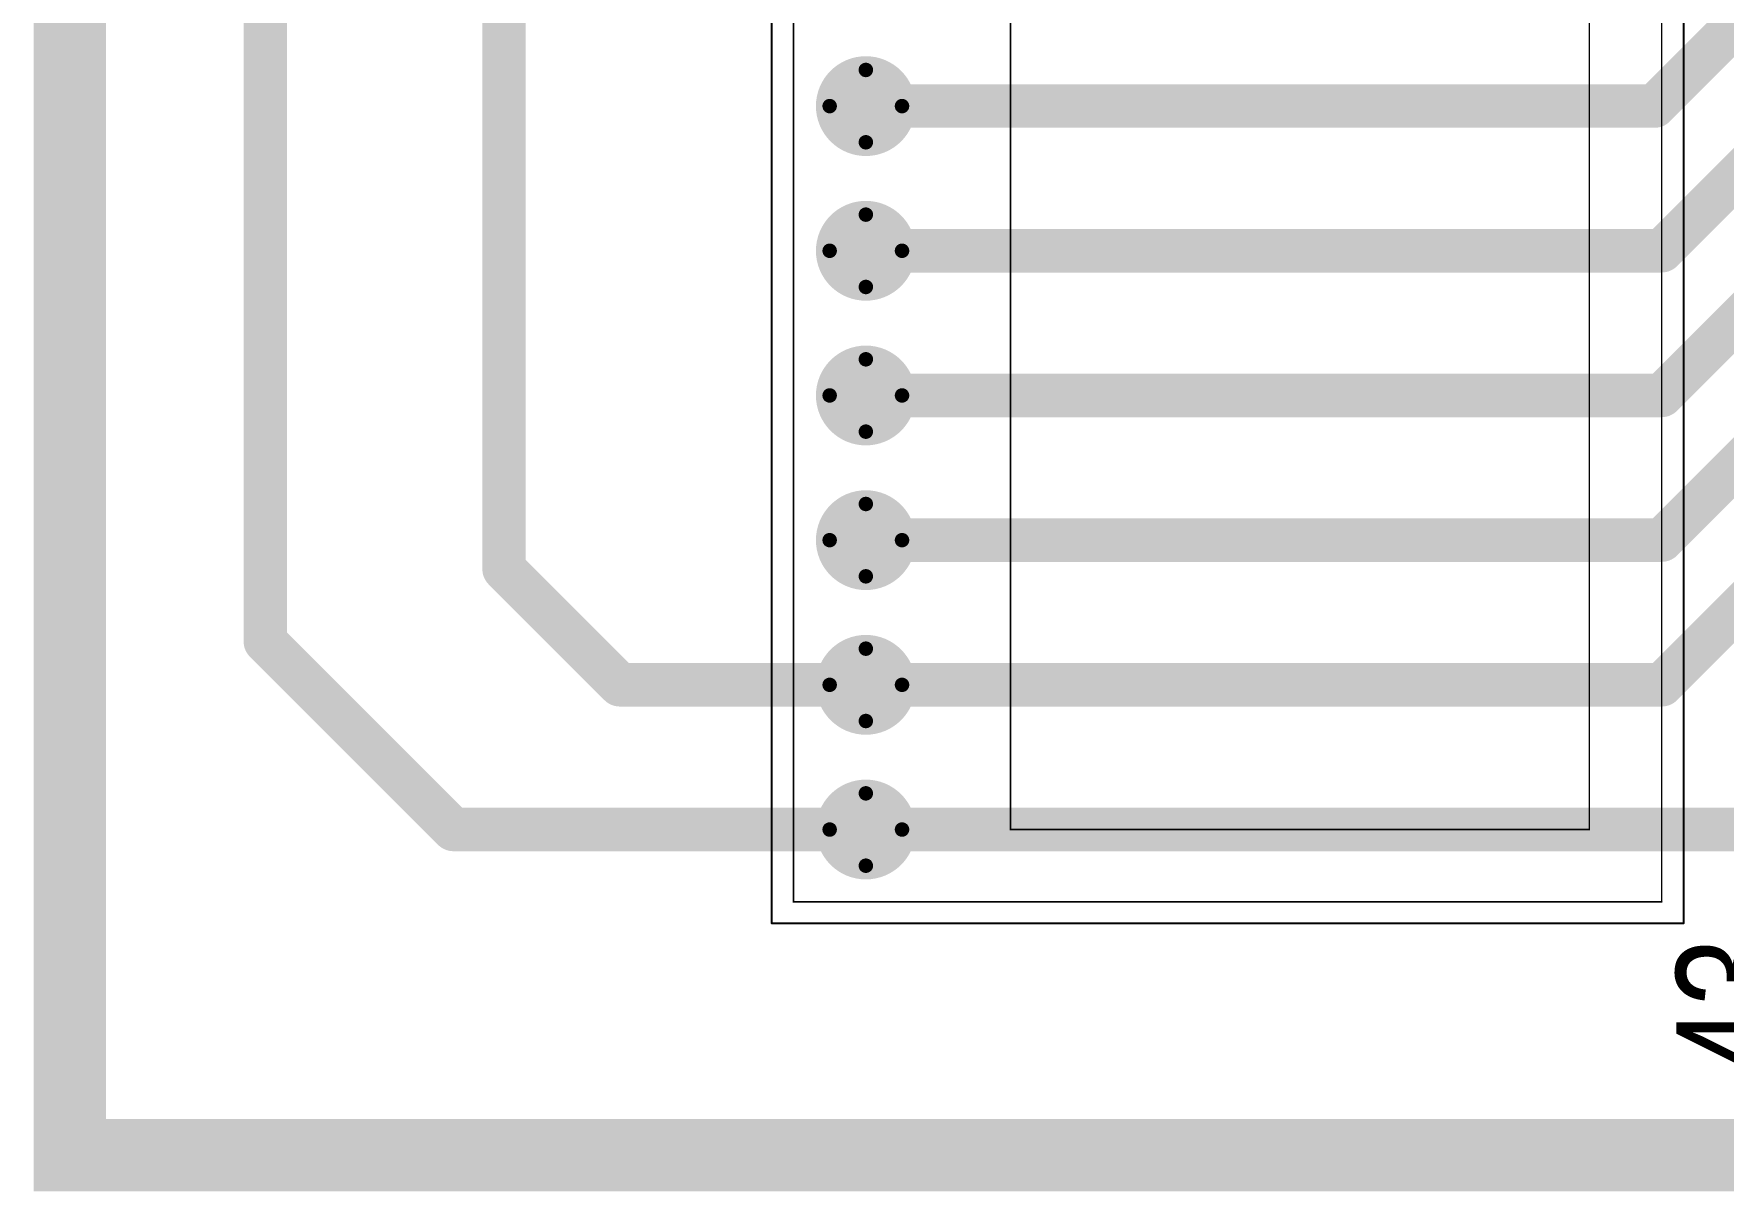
# Model space of a CAD drawing. Extents: x 0.2 to 44.6, y -5.7 to 3.4.
# Drawn here: x 0.225 to 1.393, y 0.016 to 0.816 of the extents above; entities that cross this region are included whole.
import ezdxf

# ---------------------------------------------------------------- set-up
doc = ezdxf.new("R2010")
doc.units = 0

msp = doc.modelspace()

# ---------------------------------------------------------------- linework, layer by layer
at = {"const_width": 0.05}
msp.add_lwpolyline([(0.25, 0.041), (0.25, 3.291), (5.05, 3.291), (5.05, 0.041), (0.25, 0.041)], close=True, dxfattribs=at)
for points in [[(0.735, 1.831), (1.365, 1.831), (1.365, 0.201), (0.735, 0.201), (0.735, 1.831, -0.000021)], [(0.735, 0.201, 1), (0.735, 0.201, 1)], [(1.365, 0.201, 1), (1.365, 0.201, 1)]]:
    msp.add_lwpolyline(points, format="xyb", close=True)
at = {"const_width": 0.025}
msp.add_lwpolyline([(0.2375, 0.041, 1), (0.2625, 0.041, 1)], format="xyb", close=True, dxfattribs=at)
msp.add_lwpolyline([(0.2375, 0.041, 1), (0.2625, 0.041, 1)], format="xyb", close=True, dxfattribs=at)
at = {"layer": 'BOT', "const_width": 0.03}
for points in [[(0.385, 0.396), (0.385, 2.001)], [(0.55, 1.266), (0.55, 0.446)], [(1.82, 1.241), (1.345, 0.766)], [(1.825, 1.141), (1.35, 0.666)], [(1.825, 1.041), (1.35, 0.566)], [(1.825, 0.941), (1.35, 0.466)], [(1.345, 0.766), (0.8, 0.766)], [(1.35, 0.666), (0.8, 0.666)], [(1.35, 0.566), (0.8, 0.566)], [(1.35, 0.466), (0.8, 0.466)], [(0.55, 0.446), (0.63, 0.366)], [(1.425, 0.441), (1.35, 0.366)], [(0.515, 0.266), (0.385, 0.396)], [(0.63, 0.366), (0.8, 0.366)], [(1.35, 0.366), (0.8, 0.366)], [(0.8, 0.266), (0.515, 0.266)], [(0.8, 0.266), (1.7, 0.266)], [(0.8, 0.266), (1.7, 0.266)]]:
    msp.add_lwpolyline(points, dxfattribs=at)
at = {"layer": 'BOT'}
for points, const_width in [([(0.785, 0.766, 1), (0.815, 0.766, 1)], 0.031), ([(0.7925, 0.766, 1), (0.8075, 0.766, 1)], 0.015), ([(1.3375, 0.766, 1), (1.3525, 0.766, 1)], 0.015), ([(1.3375, 0.766, 1), (1.3525, 0.766, 1)], 0.015), ([(0.785, 0.666, 1), (0.815, 0.666, 1)], 0.031), ([(0.7925, 0.666, 1), (0.8075, 0.666, 1)], 0.015), ([(1.3425, 0.666, 1), (1.3575, 0.666, 1)], 0.015), ([(1.3425, 0.666, 1), (1.3575, 0.666, 1)], 0.015), ([(0.785, 0.566, 1), (0.815, 0.566, 1)], 0.031), ([(0.7925, 0.566, 1), (0.8075, 0.566, 1)], 0.015), ([(1.3425, 0.566, 1), (1.3575, 0.566, 1)], 0.015), ([(1.3425, 0.566, 1), (1.3575, 0.566, 1)], 0.015), ([(0.785, 0.466, 1), (0.815, 0.466, 1)], 0.031), ([(0.7925, 0.466, 1), (0.8075, 0.466, 1)], 0.015), ([(1.3425, 0.466, 1), (1.3575, 0.466, 1)], 0.015), ([(1.3425, 0.466, 1), (1.3575, 0.466, 1)], 0.015), ([(0.5425, 0.446, 1), (0.5575, 0.446, 1)], 0.015), ([(0.5425, 0.446, 1), (0.5575, 0.446, 1)], 0.015), ([(0.3775, 0.396, 1), (0.3925, 0.396, 1)], 0.015), ([(0.3775, 0.396, 1), (0.3925, 0.396, 1)], 0.015), ([(0.785, 0.366, 1), (0.815, 0.366, 1)], 0.031), ([(0.6225, 0.366, 1), (0.6375, 0.366, 1)], 0.015), ([(0.6225, 0.366, 1), (0.6375, 0.366, 1)], 0.015), ([(0.7925, 0.366, 1), (0.8075, 0.366, 1)], 0.015), ([(0.7925, 0.366, 1), (0.8075, 0.366, 1)], 0.015), ([(1.3425, 0.366, 1), (1.3575, 0.366, 1)], 0.015), ([(1.3425, 0.366, 1), (1.3575, 0.366, 1)], 0.015), ([(0.785, 0.266, 1), (0.815, 0.266, 1)], 0.031), ([(0.5075, 0.266, 1), (0.5225, 0.266, 1)], 0.015), ([(0.5075, 0.266, 1), (0.5225, 0.266, 1)], 0.015), ([(0.7925, 0.266, 1), (0.8075, 0.266, 1)], 0.015), ([(0.7925, 0.266, 1), (0.8075, 0.266, 1)], 0.015), ([(0.7925, 0.266, 1), (0.8075, 0.266, 1)], 0.015)]:
    msp.add_lwpolyline(points, format="xyb", close=True, dxfattribs=dict(at, const_width=const_width))
at = {"layer": 'DRD', "const_width": 0.01}
for points in [[(0.8, 0.741), (0.8, 0.791)], [(0.775, 0.766), (0.825, 0.766)], [(0.8, 0.641), (0.8, 0.691)], [(0.775, 0.666), (0.825, 0.666)], [(0.8, 0.541), (0.8, 0.591)], [(0.775, 0.566), (0.825, 0.566)], [(0.8, 0.441), (0.8, 0.491)], [(0.775, 0.466), (0.825, 0.466)], [(0.8, 0.341), (0.8, 0.391)], [(0.775, 0.366), (0.825, 0.366)], [(0.8, 0.241), (0.8, 0.291)], [(0.775, 0.266), (0.825, 0.266)]]:
    msp.add_lwpolyline(points, dxfattribs=at)
at = {"layer": 'DRD', "const_width": 0.005}
for points in [[(0.7975, 0.791, 1), (0.8025, 0.791, 1)], [(0.7725, 0.766, 1), (0.7775, 0.766, 1)], [(0.8225, 0.766, 1), (0.8275, 0.766, 1)], [(0.7975, 0.741, 1), (0.8025, 0.741, 1)], [(0.7975, 0.691, 1), (0.8025, 0.691, 1)], [(0.7725, 0.666, 1), (0.7775, 0.666, 1)], [(0.8225, 0.666, 1), (0.8275, 0.666, 1)], [(0.7975, 0.641, 1), (0.8025, 0.641, 1)], [(0.7975, 0.591, 1), (0.8025, 0.591, 1)], [(0.7725, 0.566, 1), (0.7775, 0.566, 1)], [(0.8225, 0.566, 1), (0.8275, 0.566, 1)], [(0.7975, 0.541, 1), (0.8025, 0.541, 1)], [(0.7975, 0.491, 1), (0.8025, 0.491, 1)], [(0.7725, 0.466, 1), (0.7775, 0.466, 1)], [(0.8225, 0.466, 1), (0.8275, 0.466, 1)], [(0.7975, 0.441, 1), (0.8025, 0.441, 1)], [(0.7975, 0.391, 1), (0.8025, 0.391, 1)], [(0.7725, 0.366, 1), (0.7775, 0.366, 1)], [(0.8225, 0.366, 1), (0.8275, 0.366, 1)], [(0.7975, 0.341, 1), (0.8025, 0.341, 1)], [(0.7975, 0.291, 1), (0.8025, 0.291, 1)], [(0.7725, 0.266, 1), (0.7775, 0.266, 1)], [(0.8225, 0.266, 1), (0.8275, 0.266, 1)], [(0.7975, 0.241, 1), (0.8025, 0.241, 1)]]:
    msp.add_lwpolyline(points, format="xyb", close=True, dxfattribs=at)
at = {"layer": 'DRL', "const_width": 0.019}
for points in [[(0.791, 0.766, 1), (0.809, 0.766, 1)], [(0.791, 0.666, 1), (0.809, 0.666, 1)], [(0.791, 0.566, 1), (0.809, 0.566, 1)], [(0.791, 0.466, 1), (0.809, 0.466, 1)], [(0.791, 0.366, 1), (0.809, 0.366, 1)], [(0.791, 0.266, 1), (0.809, 0.266, 1)]]:
    msp.add_lwpolyline(points, format="xyb", close=True, dxfattribs=at)
at = {"layer": 'GND', "const_width": 0.035}
for points in [[(0.783, 0.766, 1), (0.817, 0.766, 1)], [(0.783, 0.666, 1), (0.817, 0.666, 1)], [(0.783, 0.566, 1), (0.817, 0.566, 1)], [(0.783, 0.466, 1), (0.817, 0.466, 1)], [(0.783, 0.366, 1), (0.817, 0.366, 1)], [(0.783, 0.266, 1), (0.817, 0.266, 1)]]:
    msp.add_lwpolyline(points, format="xyb", close=True, dxfattribs=at)
at = {"layer": 'I10', "const_width": 0.031}
for points in [[(0.785, 0.766, 1), (0.815, 0.766, 1)], [(0.785, 0.666, 1), (0.815, 0.666, 1)], [(0.785, 0.566, 1), (0.815, 0.566, 1)], [(0.785, 0.466, 1), (0.815, 0.466, 1)], [(0.785, 0.366, 1), (0.815, 0.366, 1)], [(0.785, 0.266, 1), (0.815, 0.266, 1)]]:
    msp.add_lwpolyline(points, format="xyb", close=True, dxfattribs=at)
at = {"layer": 'I11', "const_width": 0.031}
for points in [[(0.785, 0.766, 1), (0.815, 0.766, 1)], [(0.785, 0.666, 1), (0.815, 0.666, 1)], [(0.785, 0.566, 1), (0.815, 0.566, 1)], [(0.785, 0.466, 1), (0.815, 0.466, 1)], [(0.785, 0.366, 1), (0.815, 0.366, 1)], [(0.785, 0.266, 1), (0.815, 0.266, 1)]]:
    msp.add_lwpolyline(points, format="xyb", close=True, dxfattribs=at)
at = {"layer": 'I12', "const_width": 0.031}
for points in [[(0.785, 0.766, 1), (0.815, 0.766, 1)], [(0.785, 0.666, 1), (0.815, 0.666, 1)], [(0.785, 0.566, 1), (0.815, 0.566, 1)], [(0.785, 0.466, 1), (0.815, 0.466, 1)], [(0.785, 0.366, 1), (0.815, 0.366, 1)], [(0.785, 0.266, 1), (0.815, 0.266, 1)]]:
    msp.add_lwpolyline(points, format="xyb", close=True, dxfattribs=at)
at = {"layer": 'IN1', "const_width": 0.031}
for points in [[(0.785, 0.766, 1), (0.815, 0.766, 1)], [(0.785, 0.666, 1), (0.815, 0.666, 1)], [(0.785, 0.566, 1), (0.815, 0.566, 1)], [(0.785, 0.466, 1), (0.815, 0.466, 1)], [(0.785, 0.366, 1), (0.815, 0.366, 1)], [(0.785, 0.266, 1), (0.815, 0.266, 1)]]:
    msp.add_lwpolyline(points, format="xyb", close=True, dxfattribs=at)
at = {"layer": 'IN2', "const_width": 0.031}
for points in [[(0.785, 0.766, 1), (0.815, 0.766, 1)], [(0.785, 0.666, 1), (0.815, 0.666, 1)], [(0.785, 0.566, 1), (0.815, 0.566, 1)], [(0.785, 0.466, 1), (0.815, 0.466, 1)], [(0.785, 0.366, 1), (0.815, 0.366, 1)], [(0.785, 0.266, 1), (0.815, 0.266, 1)]]:
    msp.add_lwpolyline(points, format="xyb", close=True, dxfattribs=at)
at = {"layer": 'IN3', "const_width": 0.031}
for points in [[(0.785, 0.766, 1), (0.815, 0.766, 1)], [(0.785, 0.666, 1), (0.815, 0.666, 1)], [(0.785, 0.566, 1), (0.815, 0.566, 1)], [(0.785, 0.466, 1), (0.815, 0.466, 1)], [(0.785, 0.366, 1), (0.815, 0.366, 1)], [(0.785, 0.266, 1), (0.815, 0.266, 1)]]:
    msp.add_lwpolyline(points, format="xyb", close=True, dxfattribs=at)
at = {"layer": 'IN4', "const_width": 0.031}
for points in [[(0.785, 0.766, 1), (0.815, 0.766, 1)], [(0.785, 0.666, 1), (0.815, 0.666, 1)], [(0.785, 0.566, 1), (0.815, 0.566, 1)], [(0.785, 0.466, 1), (0.815, 0.466, 1)], [(0.785, 0.366, 1), (0.815, 0.366, 1)], [(0.785, 0.266, 1), (0.815, 0.266, 1)]]:
    msp.add_lwpolyline(points, format="xyb", close=True, dxfattribs=at)
at = {"layer": 'IN5', "const_width": 0.031}
for points in [[(0.785, 0.766, 1), (0.815, 0.766, 1)], [(0.785, 0.666, 1), (0.815, 0.666, 1)], [(0.785, 0.566, 1), (0.815, 0.566, 1)], [(0.785, 0.466, 1), (0.815, 0.466, 1)], [(0.785, 0.366, 1), (0.815, 0.366, 1)], [(0.785, 0.266, 1), (0.815, 0.266, 1)]]:
    msp.add_lwpolyline(points, format="xyb", close=True, dxfattribs=at)
at = {"layer": 'IN6', "const_width": 0.031}
for points in [[(0.785, 0.766, 1), (0.815, 0.766, 1)], [(0.785, 0.666, 1), (0.815, 0.666, 1)], [(0.785, 0.566, 1), (0.815, 0.566, 1)], [(0.785, 0.466, 1), (0.815, 0.466, 1)], [(0.785, 0.366, 1), (0.815, 0.366, 1)], [(0.785, 0.266, 1), (0.815, 0.266, 1)]]:
    msp.add_lwpolyline(points, format="xyb", close=True, dxfattribs=at)
at = {"layer": 'IN7', "const_width": 0.031}
for points in [[(0.785, 0.766, 1), (0.815, 0.766, 1)], [(0.785, 0.666, 1), (0.815, 0.666, 1)], [(0.785, 0.566, 1), (0.815, 0.566, 1)], [(0.785, 0.466, 1), (0.815, 0.466, 1)], [(0.785, 0.366, 1), (0.815, 0.366, 1)], [(0.785, 0.266, 1), (0.815, 0.266, 1)]]:
    msp.add_lwpolyline(points, format="xyb", close=True, dxfattribs=at)
at = {"layer": 'IN8', "const_width": 0.031}
for points in [[(0.785, 0.766, 1), (0.815, 0.766, 1)], [(0.785, 0.666, 1), (0.815, 0.666, 1)], [(0.785, 0.566, 1), (0.815, 0.566, 1)], [(0.785, 0.466, 1), (0.815, 0.466, 1)], [(0.785, 0.366, 1), (0.815, 0.366, 1)], [(0.785, 0.266, 1), (0.815, 0.266, 1)]]:
    msp.add_lwpolyline(points, format="xyb", close=True, dxfattribs=at)
at = {"layer": 'IN9', "const_width": 0.031}
for points in [[(0.785, 0.766, 1), (0.815, 0.766, 1)], [(0.785, 0.666, 1), (0.815, 0.666, 1)], [(0.785, 0.566, 1), (0.815, 0.566, 1)], [(0.785, 0.466, 1), (0.815, 0.466, 1)], [(0.785, 0.366, 1), (0.815, 0.366, 1)], [(0.785, 0.266, 1), (0.815, 0.266, 1)]]:
    msp.add_lwpolyline(points, format="xyb", close=True, dxfattribs=at)
at = {"layer": 'PWR', "const_width": 0.035}
for points in [[(0.783, 0.766, 1), (0.817, 0.766, 1)], [(0.783, 0.666, 1), (0.817, 0.666, 1)], [(0.783, 0.566, 1), (0.817, 0.566, 1)], [(0.783, 0.466, 1), (0.817, 0.466, 1)], [(0.783, 0.366, 1), (0.817, 0.366, 1)], [(0.783, 0.266, 1), (0.817, 0.266, 1)]]:
    msp.add_lwpolyline(points, format="xyb", close=True, dxfattribs=at)
at = {"layer": 'SMB', "const_width": 0.033}
for points in [[(0.784, 0.766, 1), (0.816, 0.766, 1)], [(0.784, 0.666, 1), (0.816, 0.666, 1)], [(0.784, 0.566, 1), (0.816, 0.566, 1)], [(0.784, 0.466, 1), (0.816, 0.466, 1)], [(0.784, 0.366, 1), (0.816, 0.366, 1)], [(0.784, 0.266, 1), (0.816, 0.266, 1)]]:
    msp.add_lwpolyline(points, format="xyb", close=True, dxfattribs=at)
at = {"layer": 'SMT', "const_width": 0.033}
for points in [[(0.784, 0.766, 1), (0.816, 0.766, 1)], [(0.784, 0.666, 1), (0.816, 0.666, 1)], [(0.784, 0.566, 1), (0.816, 0.566, 1)], [(0.784, 0.466, 1), (0.816, 0.466, 1)], [(0.784, 0.366, 1), (0.816, 0.366, 1)], [(0.784, 0.266, 1), (0.816, 0.266, 1)]]:
    msp.add_lwpolyline(points, format="xyb", close=True, dxfattribs=at)
at = {"layer": 'TOP', "const_width": 0.001}
for points in [[(0.75, 1.691), (0.75, 0.216), (1.35, 0.216), (1.35, 1.816), (0.75, 1.816), (0.75, 1.691)], [(1.3, 1.766), (0.9, 1.766), (0.9, 0.266), (1.3, 0.266), (1.3, 1.766)]]:
    msp.add_lwpolyline(points, close=True, dxfattribs=at)
at = {"layer": 'TOP'}
for points, const_width in [([(0.785, 0.766, 1), (0.815, 0.766, 1)], 0.031), ([(0.785, 0.666, 1), (0.815, 0.666, 1)], 0.031), ([(0.785, 0.566, 1), (0.815, 0.566, 1)], 0.031), ([(0.785, 0.466, 1), (0.815, 0.466, 1)], 0.031), ([(0.785, 0.366, 1), (0.815, 0.366, 1)], 0.031), ([(0.785, 0.266, 1), (0.815, 0.266, 1)], 0.031), ([(0.8998, 0.266, 1), (0.9002, 0.266, 1)], 0.0005), ([(1.2998, 0.266, 1), (1.3003, 0.266, 1)], 0.0005), ([(0.7498, 0.216, 1), (0.7502, 0.216, 1)], 0.0005), ([(1.3498, 0.216, 1), (1.3503, 0.216, 1)], 0.0005)]:
    msp.add_lwpolyline(points, format="xyb", close=True, dxfattribs=dict(at, const_width=const_width))

# ---------------------------------------------------------------- texts
at = {"layer": 'SST', "width": 0.8}
msp.add_text('43', height=0.08, rotation=90, dxfattribs=at).set_placement((1.44, 0.096))

doc.saveas('drawing.dxf')
